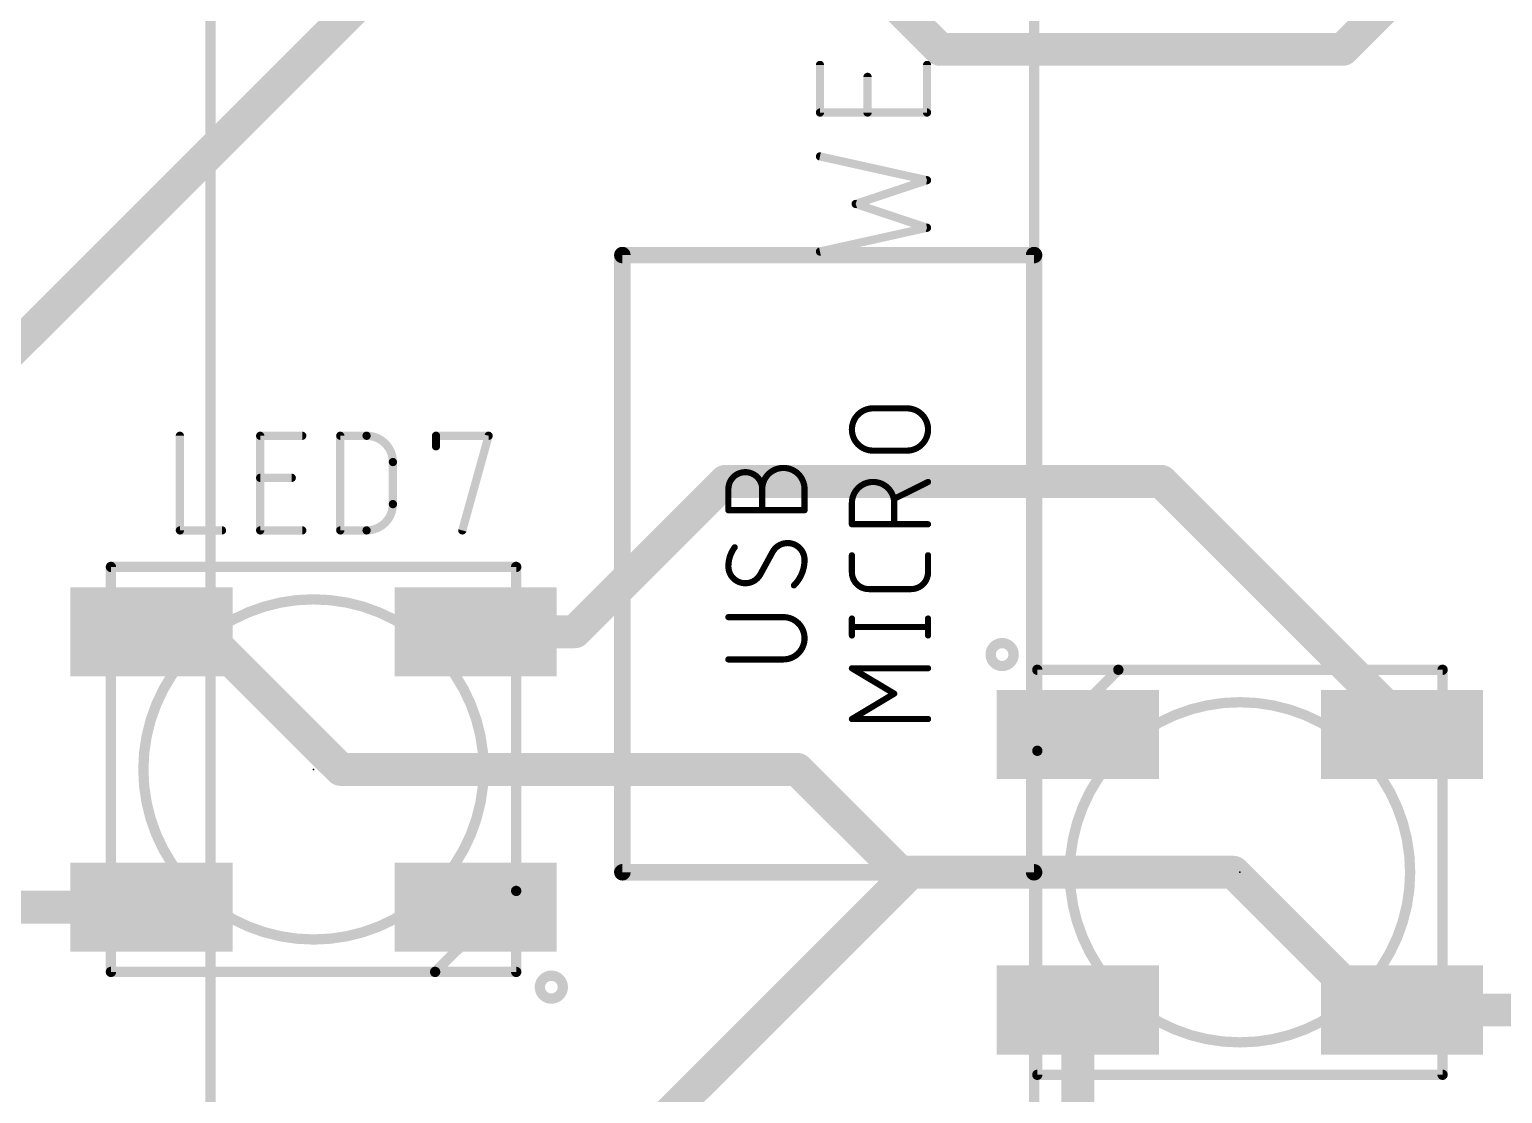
# Model space of a CAD drawing. Extents: x -64 to 81, y -144 to 13.
# Drawn here: x 5.38 to 23.56, y -94.17 to -81.03 of the extents above; entities that cross this region are included whole.
import ezdxf

# ---------------------------------------------------------------- set-up
doc = ezdxf.new("R2010")
doc.units = 0
for name, color, linetype in [('1', 12, 'CONTINUOUS'), ('21', 253, 'CONTINUOUS'), ('23', 53, 'CONTINUOUS'), ('25', 253, 'CONTINUOUS')]:
    doc.layers.add(name, color=color, linetype=linetype)

# ---------------------------------------------------------------- blocks, each defined once
blk = doc.blocks.new('RECT')
blk.add_solid([(-0.5, -0.5), (0.5, -0.5), (-0.5, 0.5), (0.5, 0.5)])

msp = doc.modelspace()

# ---------------------------------------------------------------- linework, layer by layer
at = {"layer": '1', "const_width": 0.4064}
for points in [[(12.319, -77.851), (4.953, -85.217)], [(21.59, -81.28), (24.13, -78.74)], [(14.51, -79.17), (16.62, -81.28)], [(16.62, -81.28), (21.59, -81.28)], [(13.97, -86.614), (12.114, -88.47)], [(19.3487, -86.614), (13.97, -86.614)], [(22.32, -89.5853), (19.3487, -86.614)], [(6.89, -88.47), (7.525, -88.47)], [(9.225, -90.17), (7.525, -88.47)], [(12.114, -88.47), (10.89, -88.47)], [(22.32, -89.74), (22.32, -89.5853)], [(9.225, -90.17), (14.859, -90.17)], [(16.129, -91.44), (14.859, -90.17)], [(16.256, -91.44), (12.766, -94.93)], [(16.256, -91.44), (16.129, -91.44)], [(20.239, -91.44), (16.256, -91.44)], [(21.939, -93.14), (20.239, -91.44)], [(6.89, -91.87), (5.002, -91.87)], [(18.32, -97.06), (18.32, -93.14)], [(22.32, -93.14), (21.939, -93.14)], [(26.399, -93.14), (22.32, -93.14)]]:
    msp.add_lwpolyline(points, dxfattribs=at)
at = {"layer": '1', "const_width": 0.2032}
for points in [[(16.62, -81.1784, 1), (16.62, -81.3816)], [(16.5482, -81.3518, 1), (16.6918, -81.2082)], [(21.5182, -81.2082, 1), (21.6618, -81.3518)], [(21.59, -81.3816, 1), (21.59, -81.1784)], [(13.97, -86.5124, 1), (13.97, -86.7156)], [(14.0418, -86.6858, 1), (13.8982, -86.5422)], [(19.4206, -86.5422, 1), (19.2769, -86.6858)], [(19.3487, -86.7156, 1), (19.3487, -86.5124)], [(6.89, -88.3684, 1), (6.89, -88.5716)], [(7.5968, -88.3982, 1), (7.4532, -88.5418)], [(7.525, -88.5716, 1), (7.525, -88.3684)], [(10.89, -88.3684, 1), (10.89, -88.5716)], [(12.0422, -88.3982, 1), (12.1858, -88.5418)], [(12.114, -88.5716, 1), (12.114, -88.3684)], [(22.4216, -89.5853, 1), (22.2184, -89.5853)], [(22.2482, -89.6571, 1), (22.3918, -89.5134)], [(22.2184, -89.74, 1), (22.4216, -89.74)], [(9.225, -90.0684, 1), (9.225, -90.2716)], [(9.1532, -90.2418, 1), (9.2968, -90.0982)], [(14.9308, -90.0982, 1), (14.7872, -90.2418)], [(14.859, -90.2716, 1), (14.859, -90.0684)], [(16.129, -91.3384, 1), (16.129, -91.5416)], [(16.256, -91.3384, 1), (16.256, -91.5416)], [(16.3278, -91.5118, 1), (16.1842, -91.3682)], [(16.256, -91.5416, 1), (16.256, -91.3384)], [(20.3108, -91.3682, 1), (20.1672, -91.5118)], [(20.239, -91.5416, 1), (20.239, -91.3384)], [(16.0572, -91.5118, 1), (16.2008, -91.3682)], [(6.89, -91.9716, 1), (6.89, -91.7684)], [(18.4216, -93.14, 1), (18.2184, -93.14)], [(21.939, -93.0384, 1), (21.939, -93.2416)], [(21.8672, -93.2118, 1), (22.0108, -93.0682)], [(22.32, -93.0384, 1), (22.32, -93.2416)], [(22.32, -93.2416, 1), (22.32, -93.0384)]]:
    msp.add_lwpolyline(points, format="xyb", dxfattribs=at)
at = {"layer": '21'}
for points, const_width in [([(17.78, -100.33), (17.78, -74.93)], 0.127), ([(7.62, -95.7326), (7.62, -79.756)], 0.127), ([(17.78, -83.82), (12.7, -83.82)], 0.2032), ([(12.7, -83.82), (12.7, -91.44)], 0.2032), ([(17.78, -91.44), (17.78, -83.82)], 0.2032), ([(6.39, -87.67), (11.39, -87.67)], 0.127), ([(6.39, -92.67), (6.39, -87.67)], 0.127), ([(11.39, -87.67), (11.39, -91.67)], 0.127), ([(17.82, -89.94), (17.82, -88.94)], 0.127), ([(17.82, -88.94), (18.82, -88.94)], 0.127), ([(18.82, -88.94), (17.82, -89.94)], 0.127), ([(18.82, -88.94), (22.82, -88.94)], 0.127), ([(22.82, -88.94), (22.82, -93.94)], 0.127), ([(17.82, -93.94), (17.82, -89.94)], 0.127), ([(12.7, -91.44), (17.78, -91.44)], 0.2032), ([(10.39, -92.67), (11.39, -91.67)], 0.127), ([(11.39, -91.67), (11.39, -92.67)], 0.127), ([(10.39, -92.67), (6.39, -92.67)], 0.127), ([(11.39, -92.67), (10.39, -92.67)], 0.127), ([(22.82, -93.94), (17.82, -93.94)], 0.127)]:
    msp.add_lwpolyline(points, dxfattribs=dict(at, const_width=const_width))
for points, const_width in [([(12.7, -83.7692, 1), (12.7, -83.8708)], 0.1016), ([(12.7508, -83.82, 1), (12.6492, -83.82)], 0.1016), ([(17.8308, -83.82, 1), (17.7292, -83.82)], 0.1016), ([(17.78, -83.8708, 1), (17.78, -83.7692)], 0.1016), ([(6.39, -87.6382, 1), (6.39, -87.7018)], 0.0635), ([(6.4218, -87.67, 1), (6.3583, -87.67)], 0.0635), ([(11.4218, -87.67, 1), (11.3582, -87.67)], 0.0635), ([(11.39, -87.7018, 1), (11.39, -87.6382)], 0.0635), ([(8.89, -92.27, 1), (8.89, -88.07, 1), (8.89, -92.27)], 0.127), ([(17.386, -88.8934, 1), (17.386, -88.6106, 1), (17.386, -88.8934)], 0.127), ([(17.82, -88.9082, 1), (17.82, -88.9718)], 0.0635), ([(17.8517, -88.94, 1), (17.7883, -88.94)], 0.0635), ([(18.82, -88.9082, 1), (18.82, -88.9718)], 0.0635), ([(18.8425, -88.9625, 1), (18.7975, -88.9175)], 0.0635), ([(18.82, -88.9718, 1), (18.82, -88.9082)], 0.0635), ([(22.8517, -88.94, 1), (22.7883, -88.94)], 0.0635), ([(22.82, -88.9718, 1), (22.82, -88.9082)], 0.0635), ([(20.32, -93.54, 1), (20.32, -89.34, 1), (20.32, -93.54)], 0.127), ([(17.7975, -89.9175, 1), (17.8425, -89.9625)], 0.0635), ([(17.8517, -89.94, 1), (17.7883, -89.94)], 0.0635), ([(17.7883, -89.94, 1), (17.8517, -89.94)], 0.0635), ([(12.7, -91.3892, 1), (12.7, -91.4908)], 0.1016), ([(12.6492, -91.44, 1), (12.7508, -91.44)], 0.1016), ([(17.7292, -91.44, 1), (17.8308, -91.44)], 0.1016), ([(17.78, -91.4908, 1), (17.78, -91.3892)], 0.1016), ([(11.4218, -91.67, 1), (11.3582, -91.67)], 0.0635), ([(11.3582, -91.67, 1), (11.4218, -91.67)], 0.0635), ([(11.4125, -91.6925, 1), (11.3675, -91.6475)], 0.0635), ([(6.39, -92.6382, 1), (6.39, -92.7018)], 0.0635), ([(6.3583, -92.67, 1), (6.4218, -92.67)], 0.0635), ([(10.39, -92.6382, 1), (10.39, -92.7018)], 0.0635), ([(10.3675, -92.6475, 1), (10.4125, -92.6925)], 0.0635), ([(10.39, -92.7018, 1), (10.39, -92.6382)], 0.0635), ([(11.3582, -92.67, 1), (11.4218, -92.67)], 0.0635), ([(11.39, -92.7018, 1), (11.39, -92.6382)], 0.0635), ([(11.824, -92.9994, 1), (11.824, -92.7166, 1), (11.824, -92.9994)], 0.127), ([(17.82, -93.9082, 1), (17.82, -93.9718)], 0.0635), ([(17.7883, -93.94, 1), (17.8517, -93.94)], 0.0635), ([(22.7883, -93.94, 1), (22.8517, -93.94)], 0.0635), ([(22.82, -93.9718, 1), (22.82, -93.9082)], 0.0635)]:
    msp.add_lwpolyline(points, format="xyb", dxfattribs=dict(at, const_width=const_width))
at = {"layer": '23'}
for p in [(8.89, -90.17), (20.32, -91.44)]:
    msp.add_point(p, dxfattribs=at)
at = {"layer": '25'}
for points, const_width in [([(15.1384, -82.0601), (15.1384, -81.4731)], 0.1016), ([(16.4592, -81.4731), (16.4592, -82.0601)], 0.1016), ([(15.7254, -82.0601), (15.7254, -81.6199)], 0.1016), ([(16.4592, -82.0601), (15.1384, -82.0601)], 0.1016), ([(16.4592, -82.8957), (15.1384, -82.6021)], 0.1016), ([(15.5787, -83.1892), (16.4592, -82.8957)], 0.1016), ([(16.4592, -83.4827), (15.5787, -83.1892)], 0.1016), ([(15.1384, -83.7762), (16.4592, -83.4827)], 0.1016), ([(15.7932, -85.7122), (16.2108, -85.7122)], 0.0762), ([(7.2408, -86.0508), (7.2408, -87.2192)], 0.1016), ([(8.2314, -87.2192), (8.2314, -86.0508)], 0.1016), ([(8.2314, -86.0508), (8.7507, -86.0508)], 0.1016), ([(9.2197, -87.2192), (9.2197, -86.0508)], 0.1016), ([(9.2197, -86.0508), (9.5443, -86.0508)], 0.1016), ([(10.4008, -86.1806), (10.4008, -86.0508)], 0.1016), ([(10.4008, -86.0508), (11.0499, -86.0508)], 0.1016), ([(11.0499, -86.0508), (10.7254, -87.2192)], 0.1016), ([(9.8689, -86.3754), (9.8689, -86.8946)], 0.1016), ([(16.2108, -86.2343), (15.7932, -86.2343)], 0.0762), ([(8.2314, -86.5701), (8.6209, -86.5701)], 0.1016), ([(14.0081, -86.9701), (14.0081, -86.709)], 0.0762), ([(14.4258, -86.9701), (14.4258, -86.709)], 0.0762), ([(14.9479, -86.709), (14.9479, -86.9701)], 0.0762), ([(16.4719, -86.6209), (16.0542, -86.8297)], 0.0762), ([(15.5321, -87.143), (15.5321, -86.8819)], 0.0762), ([(16.0542, -86.8819), (16.0542, -87.143)], 0.0762), ([(14.9479, -86.9701), (14.0081, -86.9701)], 0.0762), ([(7.2408, -87.2192), (7.7601, -87.2192)], 0.1016), ([(8.7507, -87.2192), (8.2314, -87.2192)], 0.1016), ([(9.5443, -87.2192), (9.2197, -87.2192)], 0.1016), ([(16.4719, -87.143), (15.5321, -87.143)], 0.0762), ([(14.5563, -87.4799), (14.3997, -87.7671)], 0.0762), ([(15.5321, -87.7349), (15.5321, -87.526)], 0.0762), ([(16.4719, -87.526), (16.4719, -87.7349)], 0.0762), ([(16.2631, -87.9437), (15.7409, -87.9437)], 0.0762), ([(14.6868, -88.2899), (14.0081, -88.2899)], 0.0762), ([(15.5321, -88.516), (15.5321, -88.3072)], 0.0762), ([(16.4719, -88.516), (16.4719, -88.3072)], 0.0762), ([(15.5321, -88.4116), (16.4719, -88.4116)], 0.0762), ([(14.0081, -88.812), (14.6868, -88.812)], 0.0762), ([(16.0542, -89.2346), (15.5321, -88.9213)], 0.0762), ([(15.5321, -88.9213), (16.4719, -88.9213)], 0.0762), ([(15.5321, -89.5478), (16.0542, -89.2346)], 0.0762), ([(16.4719, -89.5478), (15.5321, -89.5478)], 0.0762)]:
    msp.add_lwpolyline(points, dxfattribs=dict(at, const_width=const_width))
for points, const_width in [([(15.1638, -81.4731, 1), (15.113, -81.4731)], 0.0508), ([(16.4846, -81.4731, 1), (16.4338, -81.4731)], 0.0508), ([(15.7508, -81.6199, 1), (15.7, -81.6199)], 0.0508), ([(15.1384, -82.0347, 1), (15.1384, -82.0855)], 0.0508), ([(15.113, -82.0601, 1), (15.1638, -82.0601)], 0.0508), ([(15.7, -82.0601, 1), (15.7508, -82.0601)], 0.0508), ([(16.4338, -82.0601, 1), (16.4846, -82.0601)], 0.0508), ([(16.4592, -82.0855, 1), (16.4592, -82.0347)], 0.0508), ([(15.1439, -82.5773, 1), (15.1329, -82.6269)], 0.0508), ([(16.4672, -82.9197, 1), (16.4512, -82.8716)], 0.0508), ([(16.4537, -82.9204, 1), (16.4647, -82.8709)], 0.0508), ([(15.5867, -83.1651, 1), (15.5706, -83.2133)], 0.0508), ([(15.5706, -83.1651, 1), (15.5867, -83.2133)], 0.0508), ([(16.4512, -83.5068, 1), (16.4672, -83.4586)], 0.0508), ([(16.4647, -83.5075, 1), (16.4537, -83.4579)], 0.0508), ([(15.1329, -83.7514, 1), (15.1439, -83.801)], 0.0508), ([(15.7932, -85.7122, 1), (15.7932, -86.2343)], 0.0762), ([(15.7932, -85.6931, 1), (15.7932, -85.7312)], 0.0381), ([(15.7932, -85.7312, 1), (15.7932, -85.6931)], 0.0381), ([(16.2108, -86.2343, 1), (16.2108, -85.7122)], 0.0762), ([(16.2108, -85.6931, 1), (16.2108, -85.7312)], 0.0381), ([(16.2108, -85.7312, 1), (16.2108, -85.6931)], 0.0381), ([(7.2662, -86.0508, 1), (7.2154, -86.0508)], 0.0508), ([(8.2568, -86.0508, 1), (8.206, -86.0508)], 0.0508), ([(8.2314, -86.0254, 1), (8.2314, -86.0762)], 0.0508), ([(8.7507, -86.0762, 1), (8.7507, -86.0254)], 0.0508), ([(9.2451, -86.0508, 1), (9.1943, -86.0508)], 0.0508), ([(9.2197, -86.0254, 1), (9.2197, -86.0762)], 0.0508), ([(9.8689, -86.3754, 0.4142), (9.5443, -86.0508)], 0.1016), ([(9.5443, -86.0254, 1), (9.5443, -86.0762)], 0.0508), ([(9.5443, -86.0762, 1), (9.5443, -86.0254)], 0.0508), ([(10.4262, -86.0508, 1), (10.3754, -86.0508)], 0.0508), ([(10.4008, -86.0254, 1), (10.4008, -86.0762)], 0.0508), ([(11.0744, -86.0576, 1), (11.0255, -86.044)], 0.0508), ([(11.0499, -86.0762, 1), (11.0499, -86.0254)], 0.0508), ([(9.8942, -86.3754, 1), (9.8435, -86.3754)], 0.0508), ([(10.3754, -86.1806, 1), (10.4262, -86.1806)], 0.0508), ([(15.7932, -86.2152, 1), (15.7932, -86.2533)], 0.0381), ([(15.7932, -86.2533, 1), (15.7932, -86.2152)], 0.0381), ([(16.2108, -86.2152, 1), (16.2108, -86.2533)], 0.0381), ([(16.2108, -86.2533, 1), (16.2108, -86.2152)], 0.0381), ([(9.8435, -86.3754, 1), (9.8942, -86.3754)], 0.0508), ([(14.4258, -86.709, 1), (14.0081, -86.709)], 0.0762), ([(14.9479, -86.709, 1), (14.4258, -86.709)], 0.0762), ([(8.2314, -86.5447, 1), (8.2314, -86.5955)], 0.0508), ([(8.6209, -86.5955, 1), (8.6209, -86.5447)], 0.0508), ([(14.0272, -86.709, 1), (13.9891, -86.709)], 0.0381), ([(13.9891, -86.709, 1), (14.0272, -86.709)], 0.0381), ([(14.4448, -86.709, 1), (14.4067, -86.709)], 0.0381), ([(14.4067, -86.709, 1), (14.4448, -86.709)], 0.0381), ([(14.4067, -86.709, 1), (14.4448, -86.709)], 0.0381), ([(14.9288, -86.709, 1), (14.9669, -86.709)], 0.0381), ([(14.967, -86.709, 1), (14.9289, -86.709)], 0.0381), ([(16.0542, -86.8819, 1), (15.5321, -86.8819)], 0.0762), ([(16.4804, -86.6379, 1), (16.4634, -86.6038)], 0.0381), ([(9.5443, -87.2192, 0.4142), (9.8689, -86.8946)], 0.1016), ([(9.8942, -86.8946, 1), (9.8435, -86.8946)], 0.0508), ([(9.8435, -86.8946, 1), (9.8942, -86.8946)], 0.0508), ([(15.5512, -86.8819, 1), (15.5131, -86.8819)], 0.0381), ([(15.5131, -86.8819, 1), (15.5512, -86.8819)], 0.0381), ([(16.0457, -86.8127, 1), (16.0627, -86.8467)], 0.0381), ([(16.0733, -86.8819, 1), (16.0352, -86.8819)], 0.0381), ([(16.0352, -86.8819, 1), (16.0733, -86.8819)], 0.0381), ([(14.0081, -86.951, 1), (14.0081, -86.9891)], 0.0381), ([(13.9891, -86.9701, 1), (14.0272, -86.9701)], 0.0381), ([(14.4067, -86.9701, 1), (14.4448, -86.9701)], 0.0381), ([(14.9289, -86.9701, 1), (14.967, -86.9701)], 0.0381), ([(14.9479, -86.9891, 1), (14.9479, -86.951)], 0.0381), ([(7.2408, -87.1938, 1), (7.2408, -87.2446)], 0.0508), ([(7.2154, -87.2192, 1), (7.2662, -87.2192)], 0.0508), ([(7.7601, -87.2446, 1), (7.7601, -87.1938)], 0.0508), ([(8.2314, -87.1938, 1), (8.2314, -87.2446)], 0.0508), ([(8.206, -87.2192, 1), (8.2568, -87.2192)], 0.0508), ([(8.7507, -87.2446, 1), (8.7507, -87.1938)], 0.0508), ([(9.2197, -87.1938, 1), (9.2197, -87.2446)], 0.0508), ([(9.1943, -87.2192, 1), (9.2451, -87.2192)], 0.0508), ([(9.5443, -87.1938, 1), (9.5443, -87.2446)], 0.0508), ([(9.5443, -87.2446, 1), (9.5443, -87.1938)], 0.0508), ([(10.7009, -87.2124, 1), (10.7499, -87.226)], 0.0508), ([(15.5321, -87.1239, 1), (15.5321, -87.162)], 0.0381), ([(15.5131, -87.143, 1), (15.5512, -87.143)], 0.0381), ([(16.0352, -87.143, 1), (16.0733, -87.143)], 0.0381), ([(16.4719, -87.162, 1), (16.4719, -87.1239)], 0.0381), ([(14.0864, -87.4277, 0.1623), (14.0081, -87.6627)], 0.0762), ([(14.1017, -87.4391, 1), (14.0712, -87.4163)], 0.0381), ([(14.7391, -87.3755, 0.2656), (14.5563, -87.4799)], 0.0762), ([(14.9479, -87.5844, 0.4142), (14.7391, -87.3755)], 0.0762), ([(14.7391, -87.3565, 1), (14.7391, -87.3946)], 0.0381), ([(14.7391, -87.3946, 1), (14.7391, -87.3565)], 0.0381), ([(14.5399, -87.4703, 1), (14.5727, -87.4896)], 0.0381), ([(14.573, -87.4891, 1), (14.5396, -87.4708)], 0.0381), ([(14.8174, -87.8976, 0.2), (14.9479, -87.5844)], 0.0762), ([(14.9669, -87.5843, 1), (14.9289, -87.5844)], 0.0381), ([(14.9289, -87.5844, 1), (14.967, -87.5844)], 0.0381), ([(15.5512, -87.526, 1), (15.5131, -87.526)], 0.0381), ([(16.491, -87.526, 1), (16.4529, -87.526)], 0.0381), ([(14.0081, -87.6627, 0.4142), (14.2169, -87.8715)], 0.0762), ([(14.0271, -87.6627, 1), (13.989, -87.6627)], 0.0381), ([(13.9891, -87.6627, 1), (14.0271, -87.6627)], 0.0381), ([(14.2169, -87.8715, 0.2656), (14.3997, -87.7671)], 0.0762), ([(14.383, -87.758, 1), (14.4164, -87.7762)], 0.0381), ([(14.4161, -87.7768, 1), (14.3833, -87.7574)], 0.0381), ([(15.5511, -87.7349, 1), (15.513, -87.7349)], 0.0381), ([(15.5321, -87.7349, 0.4142), (15.7409, -87.9437)], 0.0762), ([(15.5131, -87.7349, 1), (15.5512, -87.7349)], 0.0381), ([(16.2631, -87.9437, 0.4142), (16.4719, -87.7349)], 0.0762), ([(16.491, -87.7349, 1), (16.4529, -87.7349)], 0.0381), ([(16.4529, -87.7349, 1), (16.491, -87.7349)], 0.0381), ([(14.2169, -87.8525, 1), (14.2169, -87.8906)], 0.0381), ([(14.2169, -87.8906, 1), (14.2169, -87.8525)], 0.0381), ([(14.804, -87.8841, 1), (14.8308, -87.9111)], 0.0381), ([(15.7409, -87.9247, 1), (15.7409, -87.9628)], 0.0381), ([(15.7409, -87.9628, 1), (15.7409, -87.9247)], 0.0381), ([(16.2631, -87.9247, 1), (16.2631, -87.9628)], 0.0381), ([(16.2631, -87.9628, 1), (16.2631, -87.9247)], 0.0381), ([(14.0081, -88.2709, 1), (14.0081, -88.309)], 0.0381), ([(14.6868, -88.812, 1), (14.6868, -88.2899)], 0.0762), ([(14.6868, -88.2709, 1), (14.6868, -88.3089)], 0.0381), ([(14.6868, -88.309, 1), (14.6868, -88.2709)], 0.0381), ([(15.5512, -88.3072, 1), (15.5131, -88.3072)], 0.0381), ([(16.491, -88.3072, 1), (16.4529, -88.3072)], 0.0381), ([(15.5321, -88.3926, 1), (15.5321, -88.4307)], 0.0381), ([(15.5131, -88.516, 1), (15.5512, -88.516)], 0.0381), ([(16.4529, -88.516, 1), (16.491, -88.516)], 0.0381), ([(16.4719, -88.4307, 1), (16.4719, -88.3926)], 0.0381), ([(14.0081, -88.793, 1), (14.0081, -88.8311)], 0.0381), ([(14.6868, -88.793, 1), (14.6868, -88.8311)], 0.0381), ([(14.6868, -88.8311, 1), (14.6868, -88.793)], 0.0381), ([(15.5419, -88.905, 1), (15.5223, -88.9376)], 0.0381), ([(15.5321, -88.9023, 1), (15.5321, -88.9403)], 0.0381), ([(16.4719, -88.9403, 1), (16.4719, -88.9023)], 0.0381), ([(16.064, -89.2509, 1), (16.0444, -89.2182)], 0.0381), ([(16.0444, -89.2509, 1), (16.064, -89.2182)], 0.0381), ([(15.5321, -89.5288, 1), (15.5321, -89.5669)], 0.0381), ([(15.5223, -89.5315, 1), (15.5419, -89.5642)], 0.0381), ([(16.4719, -89.5669, 1), (16.4719, -89.5288)], 0.0381)]:
    msp.add_lwpolyline(points, format="xyb", dxfattribs=dict(at, const_width=const_width))

# ---------------------------------------------------------------- block references
at = {"layer": '1', "xscale": 2, "yscale": 1.1}
for p in [(6.89, -88.47), (10.89, -88.47), (6.89, -91.87), (10.89, -91.87)]:
    msp.add_blockref('RECT', p, dxfattribs=at)
at = {"layer": '1', "xscale": 2, "yscale": 1.1, "rotation": 180}
for p in [(18.32, -89.74), (22.32, -89.74), (18.32, -93.14), (22.32, -93.14)]:
    msp.add_blockref('RECT', p, dxfattribs=at)

doc.saveas('drawing.dxf')
